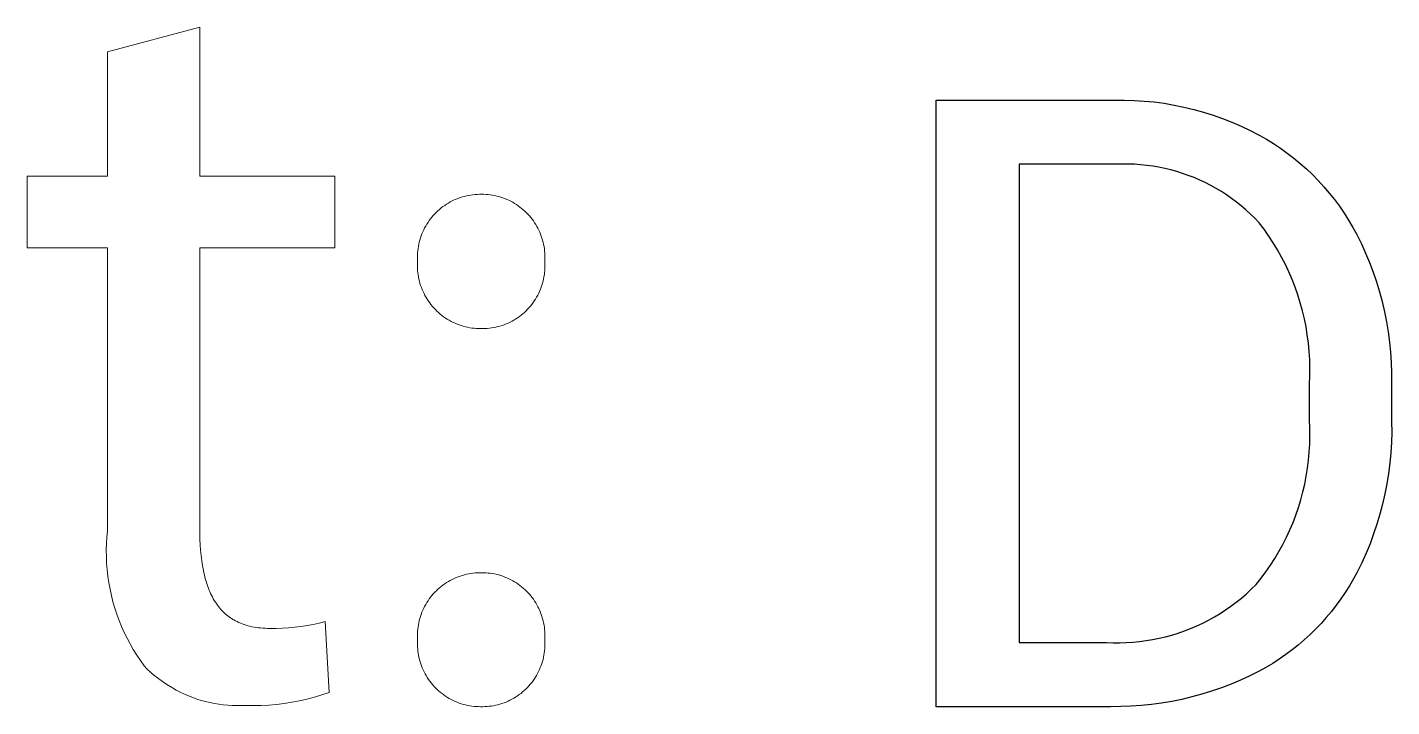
# Model space of a CAD drawing. Header units: millimetres. Extents: x -665 to 1920, y -373 to 1434.
# Drawn here: x 1043.53 to 1076.5, y -259.43 to -243.01 of the extents above; entities that cross this region are included whole.
import ezdxf

# ---------------------------------------------------------------- set-up
doc = ezdxf.new("R2010")
doc.units = ezdxf.units.MM
doc.header["$MEASUREMENT"] = 0
doc.layers.add('Domyslna', color=7, linetype='Continuous', true_color=0x000000)
doc.layers.add('Domyślny', color=7, linetype='Continuous', true_color=0x000000)

msp = doc.modelspace()

# ---------------------------------------------------------------- linework, layer by layer
at = {"layer": 'Domyslna'}
for p, q in [((1065.49, -259.425), (1065.49, -244.765)), ((1065.49, -244.765), (1069.787, -244.765)), ((1069.787, -244.765), (1070.031, -244.764)), ((1070.031, -244.764), (1070.274, -244.772)), ((1070.274, -244.772), (1070.517, -244.788)), ((1070.517, -244.788), (1070.759, -244.812)), ((1070.759, -244.812), (1071, -244.844)), ((1071, -244.844), (1071.24, -244.885)), ((1071.24, -244.885), (1071.479, -244.934)), ((1071.479, -244.934), (1071.716, -244.991)), ((1071.716, -244.991), (1071.95, -245.056)), ((1071.95, -245.056), (1072.183, -245.129)), ((1072.183, -245.129), (1072.412, -245.21)), ((1072.412, -245.21), (1072.639, -245.299)), ((1072.639, -245.299), (1072.863, -245.395)), ((1072.863, -245.395), (1073.083, -245.499)), ((1073.083, -245.499), (1073.299, -245.611)), ((1073.299, -245.611), (1073.474, -245.71)), ((1073.474, -245.71), (1073.645, -245.816)), ((1073.645, -245.816), (1073.812, -245.928)), ((1073.812, -245.928), (1073.975, -246.045)), ((1073.975, -246.045), (1074.135, -246.168)), ((1074.135, -246.168), (1074.289, -246.296)), ((1074.289, -246.296), (1074.44, -246.429)), ((1067.497, -246.318), (1067.497, -257.871)), ((1069.839, -246.318), (1067.497, -246.318)), ((1069.987, -246.313), (1069.839, -246.318)), ((1070.135, -246.313), (1069.987, -246.313)), ((1070.283, -246.318), (1070.135, -246.313)), ((1070.431, -246.329), (1070.283, -246.318)), ((1070.579, -246.344), (1070.431, -246.329)), ((1070.726, -246.364), (1070.579, -246.344)), ((1070.872, -246.389), (1070.726, -246.364)), ((1071.017, -246.418), (1070.872, -246.389)), ((1071.161, -246.453), (1071.017, -246.418)), ((1071.304, -246.493), (1071.161, -246.453)), ((1071.445, -246.537), (1071.304, -246.493)), ((1071.585, -246.586), (1071.445, -246.537)), ((1071.723, -246.64), (1071.585, -246.586)), ((1074.44, -246.429), (1074.585, -246.568)), ((1074.585, -246.568), (1074.726, -246.712)), ((1071.86, -246.698), (1071.723, -246.64)), ((1071.994, -246.761), (1071.86, -246.698)), ((1072.126, -246.829), (1071.994, -246.761)), ((1072.256, -246.901), (1072.126, -246.829)), ((1072.383, -246.977), (1072.256, -246.901)), ((1074.726, -246.712), (1074.862, -246.86)), ((1074.862, -246.86), (1074.992, -247.013)), ((1072.507, -247.057), (1072.383, -246.977)), ((1072.629, -247.142), (1072.507, -247.057)), ((1072.748, -247.23), (1072.629, -247.142)), ((1072.864, -247.323), (1072.748, -247.23)), ((1074.992, -247.013), (1075.117, -247.171)), ((1075.117, -247.171), (1075.237, -247.332)), ((1072.976, -247.419), (1072.864, -247.323)), ((1073.086, -247.519), (1072.976, -247.419)), ((1073.191, -247.623), (1073.086, -247.519)), ((1075.237, -247.332), (1075.35, -247.498)), ((1075.35, -247.498), (1075.459, -247.667)), ((1073.294, -247.73), (1073.191, -247.623)), ((1073.414, -247.889), (1073.294, -247.73)), ((1073.529, -248.052), (1073.414, -247.889)), ((1075.459, -247.667), (1075.561, -247.841)), ((1075.561, -247.841), (1075.657, -248.017)), ((1073.638, -248.218), (1073.529, -248.052)), ((1073.741, -248.388), (1073.638, -248.218)), ((1075.657, -248.017), (1075.767, -248.239)), ((1075.767, -248.239), (1075.869, -248.465)), ((1073.839, -248.562), (1073.741, -248.388)), ((1073.93, -248.739), (1073.839, -248.562)), ((1075.869, -248.465), (1075.964, -248.694)), ((1074.015, -248.919), (1073.93, -248.739)), ((1074.094, -249.102), (1074.015, -248.919)), ((1075.964, -248.694), (1076.052, -248.926)), ((1076.052, -248.926), (1076.132, -249.161)), ((1074.166, -249.287), (1074.094, -249.102)), ((1076.132, -249.161), (1076.204, -249.398)), ((1074.232, -249.475), (1074.166, -249.287)), ((1074.291, -249.665), (1074.232, -249.475)), ((1076.204, -249.398), (1076.269, -249.637)), ((1074.344, -249.857), (1074.291, -249.665)), ((1074.39, -250.051), (1074.344, -249.857)), ((1076.269, -249.637), (1076.325, -249.879)), ((1076.325, -249.879), (1076.374, -250.122)), ((1074.429, -250.246), (1074.39, -250.051)), ((1074.461, -250.442), (1074.429, -250.246)), ((1076.374, -250.122), (1076.415, -250.366)), ((1074.487, -250.64), (1074.461, -250.442)), ((1076.415, -250.366), (1076.448, -250.612)), ((1074.506, -250.838), (1074.487, -250.64)), ((1074.518, -251.037), (1074.506, -250.838)), ((1076.448, -250.612), (1076.473, -250.859)), ((1076.473, -250.859), (1076.489, -251.106)), ((1074.523, -251.236), (1074.518, -251.037)), ((1074.521, -251.435), (1074.523, -251.236)), ((1076.489, -251.106), (1076.498, -251.354)), ((1074.512, -251.634), (1074.521, -251.435)), ((1076.498, -251.354), (1076.499, -251.602)), ((1074.512, -252.495), (1074.512, -251.634)), ((1076.499, -251.602), (1076.499, -252.538)), ((1074.521, -252.69), (1074.512, -252.495)), ((1076.499, -252.538), (1076.5, -252.789)), ((1074.52, -253.079), (1074.524, -252.885)), ((1074.524, -252.885), (1074.521, -252.69)), ((1076.5, -252.789), (1076.493, -253.04)), ((1074.509, -253.274), (1074.52, -253.079)), ((1076.493, -253.04), (1076.478, -253.29)), ((1074.467, -253.661), (1074.492, -253.468)), ((1074.492, -253.468), (1074.509, -253.274)), ((1076.455, -253.54), (1076.424, -253.79)), ((1076.478, -253.29), (1076.455, -253.54)), ((1074.399, -254.044), (1074.437, -253.853)), ((1074.437, -253.853), (1074.467, -253.661)), ((1076.424, -253.79), (1076.384, -254.038)), ((1074.355, -254.234), (1074.399, -254.044)), ((1076.384, -254.038), (1076.336, -254.284)), ((1074.248, -254.609), (1074.305, -254.422)), ((1074.305, -254.422), (1074.355, -254.234)), ((1076.28, -254.529), (1076.216, -254.772)), ((1076.336, -254.284), (1076.28, -254.529)), ((1074.115, -254.975), (1074.185, -254.793)), ((1074.185, -254.793), (1074.248, -254.609)), ((1076.216, -254.772), (1076.144, -255.012)), ((1073.957, -255.331), (1074.039, -255.154)), ((1074.039, -255.154), (1074.115, -254.975)), ((1076.144, -255.012), (1076.064, -255.25)), ((1073.775, -255.675), (1073.869, -255.505)), ((1073.869, -255.505), (1073.957, -255.331)), ((1075.977, -255.486), (1075.881, -255.718)), ((1076.064, -255.25), (1075.977, -255.486)), ((1073.57, -256.006), (1073.676, -255.842)), ((1073.676, -255.842), (1073.775, -255.675)), ((1075.881, -255.718), (1075.778, -255.947)), ((1073.342, -256.322), (1073.459, -256.166)), ((1073.459, -256.166), (1073.57, -256.006)), ((1075.668, -256.172), (1075.577, -256.339)), ((1075.778, -255.947), (1075.668, -256.172)), ((1073.107, -256.586), (1073.221, -256.474)), ((1073.221, -256.474), (1073.342, -256.322)), ((1075.481, -256.503), (1075.379, -256.664)), ((1075.577, -256.339), (1075.481, -256.503)), ((1072.744, -256.899), (1072.868, -256.799)), ((1072.868, -256.799), (1072.99, -256.695)), ((1072.99, -256.695), (1073.107, -256.586)), ((1075.272, -256.821), (1075.16, -256.975)), ((1075.379, -256.664), (1075.272, -256.821)), ((1072.214, -257.255), (1072.351, -257.173)), ((1072.351, -257.173), (1072.485, -257.086)), ((1072.485, -257.086), (1072.616, -256.995)), ((1072.616, -256.995), (1072.744, -256.899)), ((1075.042, -257.125), (1074.92, -257.27)), ((1075.16, -256.975), (1075.042, -257.125)), ((1071.64, -257.535), (1071.787, -257.472)), ((1071.787, -257.472), (1071.932, -257.405)), ((1071.932, -257.405), (1072.074, -257.332)), ((1072.074, -257.332), (1072.214, -257.255)), ((1074.793, -257.412), (1074.662, -257.549)), ((1074.92, -257.27), (1074.793, -257.412)), ((1070.405, -257.85), (1070.564, -257.829)), ((1070.564, -257.829), (1070.721, -257.803)), ((1070.721, -257.803), (1070.878, -257.771)), ((1070.878, -257.771), (1071.034, -257.735)), ((1071.034, -257.735), (1071.188, -257.693)), ((1071.188, -257.693), (1071.34, -257.645)), ((1071.34, -257.645), (1071.491, -257.593)), ((1071.491, -257.593), (1071.64, -257.535)), ((1074.385, -257.811), (1074.241, -257.934)), ((1074.526, -257.682), (1074.385, -257.811)), ((1074.662, -257.549), (1074.526, -257.682)), ((1067.497, -257.871), (1069.608, -257.871)), ((1069.608, -257.871), (1069.768, -257.878)), ((1069.768, -257.878), (1069.927, -257.879)), ((1069.927, -257.879), (1070.087, -257.875)), ((1070.087, -257.875), (1070.246, -257.865)), ((1070.246, -257.865), (1070.405, -257.85)), ((1073.94, -258.167), (1073.783, -258.275)), ((1074.092, -258.053), (1073.94, -258.167)), ((1074.241, -257.934), (1074.092, -258.053)), ((1073.461, -258.477), (1073.294, -258.569)), ((1073.624, -258.379), (1073.461, -258.477)), ((1073.783, -258.275), (1073.624, -258.379)), ((1072.846, -258.784), (1072.617, -258.88)), ((1073.072, -258.68), (1072.846, -258.784)), ((1073.294, -258.569), (1073.072, -258.68)), ((1071.912, -259.124), (1071.672, -259.189)), ((1072.149, -259.05), (1071.912, -259.124)), ((1072.385, -258.969), (1072.149, -259.05)), ((1072.617, -258.88), (1072.385, -258.969)), ((1069.702, -259.425), (1065.49, -259.425)), ((1069.951, -259.424), (1069.702, -259.425)), ((1070.199, -259.414), (1069.951, -259.424)), ((1070.447, -259.397), (1070.199, -259.414)), ((1070.695, -259.372), (1070.447, -259.397)), ((1070.941, -259.338), (1070.695, -259.372)), ((1071.186, -259.296), (1070.941, -259.338)), ((1071.43, -259.247), (1071.186, -259.296)), ((1071.672, -259.189), (1071.43, -259.247))]:
    msp.add_line(p, q, dxfattribs=at)
at = {"layer": 'Domyślny', "color": 18, "lineweight": 15, "true_color": 0x000000}
for p, q in [((1045.466, -243.601), (1047.696, -243.007)), ((1047.696, -243.007), (1047.696, -246.606)), ((1045.466, -246.606), (1045.466, -243.601)), ((1043.528, -248.337), (1043.528, -246.606)), ((1043.528, -246.606), (1045.466, -246.606)), ((1047.696, -246.606), (1050.959, -246.606)), ((1050.959, -246.606), (1050.959, -248.337)), ((1053.616, -247.31), (1053.66, -247.281)), ((1053.66, -247.281), (1053.705, -247.253)), ((1053.705, -247.253), (1053.751, -247.227)), ((1053.751, -247.227), (1053.797, -247.203)), ((1053.797, -247.203), (1053.845, -247.18)), ((1053.845, -247.18), (1053.893, -247.159)), ((1053.893, -247.159), (1053.942, -247.14)), ((1053.942, -247.14), (1053.992, -247.122)), ((1053.992, -247.122), (1054.042, -247.106)), ((1054.042, -247.106), (1054.092, -247.092)), ((1054.092, -247.092), (1054.144, -247.079)), ((1054.144, -247.079), (1054.195, -247.069)), ((1054.195, -247.069), (1054.247, -247.06)), ((1054.247, -247.06), (1054.299, -247.053)), ((1054.299, -247.053), (1054.352, -247.047)), ((1054.352, -247.047), (1054.404, -247.044)), ((1054.404, -247.044), (1054.457, -247.042)), ((1054.457, -247.042), (1054.51, -247.042)), ((1054.51, -247.042), (1054.562, -247.043)), ((1054.562, -247.043), (1054.614, -247.046)), ((1054.614, -247.046), (1054.666, -247.05)), ((1054.666, -247.05), (1054.717, -247.056)), ((1054.717, -247.056), (1054.769, -247.064)), ((1054.769, -247.064), (1054.82, -247.073)), ((1054.82, -247.073), (1054.871, -247.085)), ((1054.871, -247.085), (1054.922, -247.098)), ((1054.922, -247.098), (1054.972, -247.112)), ((1054.972, -247.112), (1055.021, -247.129)), ((1055.021, -247.129), (1055.07, -247.147)), ((1055.07, -247.147), (1055.118, -247.167)), ((1055.118, -247.167), (1055.166, -247.188)), ((1055.166, -247.188), (1055.212, -247.211)), ((1055.212, -247.211), (1055.258, -247.236)), ((1055.258, -247.236), (1055.303, -247.262)), ((1055.303, -247.262), (1055.347, -247.29)), ((1055.347, -247.29), (1055.391, -247.319)), ((1053.273, -247.634), (1053.306, -247.593)), ((1053.306, -247.593), (1053.34, -247.553)), ((1053.34, -247.553), (1053.376, -247.515)), ((1053.376, -247.515), (1053.413, -247.477)), ((1053.413, -247.477), (1053.451, -247.441)), ((1053.451, -247.441), (1053.491, -247.406)), ((1053.491, -247.406), (1053.531, -247.373)), ((1053.531, -247.373), (1053.573, -247.341)), ((1053.573, -247.341), (1053.616, -247.31)), ((1055.391, -247.319), (1055.433, -247.35)), ((1055.433, -247.35), (1055.474, -247.382)), ((1055.474, -247.382), (1055.514, -247.416)), ((1055.514, -247.416), (1055.552, -247.45)), ((1055.552, -247.45), (1055.59, -247.487)), ((1055.59, -247.487), (1055.626, -247.524)), ((1055.626, -247.524), (1055.661, -247.563)), ((1055.661, -247.563), (1055.695, -247.603)), ((1055.695, -247.603), (1055.727, -247.643)), ((1053.085, -247.951), (1053.107, -247.903)), ((1053.107, -247.903), (1053.131, -247.856)), ((1053.131, -247.856), (1053.156, -247.81)), ((1053.156, -247.81), (1053.183, -247.764)), ((1053.183, -247.764), (1053.212, -247.72)), ((1053.212, -247.72), (1053.242, -247.677)), ((1053.242, -247.677), (1053.273, -247.634)), ((1055.727, -247.643), (1055.758, -247.686)), ((1055.758, -247.686), (1055.787, -247.729)), ((1055.787, -247.729), (1055.815, -247.773)), ((1055.815, -247.773), (1055.841, -247.818)), ((1055.841, -247.818), (1055.866, -247.863)), ((1055.866, -247.863), (1055.889, -247.91)), ((1055.889, -247.91), (1055.911, -247.958)), ((1052.979, -248.303), (1052.989, -248.251)), ((1052.989, -248.251), (1053, -248.2)), ((1053, -248.2), (1053.014, -248.149)), ((1053.014, -248.149), (1053.029, -248.098)), ((1053.029, -248.098), (1053.046, -248.048)), ((1053.046, -248.048), (1053.065, -247.999)), ((1053.065, -247.999), (1053.085, -247.951)), ((1055.911, -247.958), (1055.931, -248.006)), ((1055.931, -248.006), (1055.949, -248.055)), ((1055.949, -248.055), (1055.966, -248.104)), ((1055.966, -248.104), (1055.981, -248.154)), ((1055.981, -248.154), (1055.994, -248.204)), ((1055.994, -248.204), (1056.006, -248.255)), ((1056.006, -248.255), (1056.015, -248.306)), ((1045.466, -248.337), (1043.528, -248.337)), ((1045.466, -255.174), (1045.466, -248.337)), ((1050.959, -248.337), (1047.696, -248.337)), ((1047.696, -248.337), (1047.696, -255.096)), ((1052.956, -248.565), (1052.957, -248.512)), ((1052.957, -248.617), (1052.956, -248.565)), ((1052.957, -248.512), (1052.96, -248.459)), ((1052.96, -248.459), (1052.964, -248.407)), ((1052.964, -248.407), (1052.97, -248.355)), ((1052.97, -248.355), (1052.979, -248.303)), ((1056.015, -248.306), (1056.023, -248.358)), ((1056.023, -248.358), (1056.029, -248.41)), ((1056.029, -248.41), (1056.034, -248.462)), ((1056.034, -248.462), (1056.036, -248.514)), ((1056.036, -248.514), (1056.037, -248.566)), ((1056.037, -248.566), (1056.036, -248.618)), ((1052.96, -248.67), (1052.957, -248.617)), ((1052.957, -248.723), (1052.96, -248.67)), ((1052.957, -248.776), (1052.957, -248.723)), ((1052.958, -248.829), (1052.957, -248.776)), ((1052.961, -248.882), (1052.958, -248.829)), ((1052.966, -248.935), (1052.961, -248.882)), ((1052.973, -248.987), (1052.966, -248.935)), ((1056.029, -248.932), (1056.023, -248.984)), ((1056.034, -248.88), (1056.029, -248.932)), ((1056.036, -248.618), (1056.034, -248.67)), ((1056.034, -248.67), (1056.036, -248.722)), ((1056.036, -248.827), (1056.034, -248.88)), ((1056.036, -248.722), (1056.037, -248.775)), ((1056.037, -248.775), (1056.036, -248.827)), ((1052.982, -249.039), (1052.973, -248.987)), ((1052.992, -249.091), (1052.982, -249.039)), ((1053.004, -249.143), (1052.992, -249.091)), ((1053.018, -249.194), (1053.004, -249.143)), ((1053.034, -249.245), (1053.018, -249.194)), ((1053.052, -249.295), (1053.034, -249.245)), ((1055.964, -249.24), (1055.947, -249.29)), ((1055.979, -249.19), (1055.964, -249.24)), ((1055.993, -249.139), (1055.979, -249.19)), ((1056.004, -249.088), (1055.993, -249.139)), ((1056.014, -249.036), (1056.004, -249.088)), ((1056.023, -248.984), (1056.014, -249.036)), ((1053.071, -249.344), (1053.052, -249.295)), ((1053.092, -249.393), (1053.071, -249.344)), ((1053.115, -249.441), (1053.092, -249.393)), ((1053.139, -249.488), (1053.115, -249.441)), ((1053.165, -249.534), (1053.139, -249.488)), ((1053.193, -249.579), (1053.165, -249.534)), ((1053.222, -249.624), (1053.193, -249.579)), ((1055.81, -249.573), (1055.781, -249.617)), ((1055.836, -249.528), (1055.81, -249.573)), ((1055.862, -249.482), (1055.836, -249.528)), ((1055.886, -249.435), (1055.862, -249.482)), ((1055.908, -249.388), (1055.886, -249.435)), ((1055.928, -249.339), (1055.908, -249.388)), ((1055.947, -249.29), (1055.928, -249.339)), ((1053.252, -249.667), (1053.222, -249.624)), ((1053.284, -249.709), (1053.252, -249.667)), ((1053.318, -249.75), (1053.284, -249.709)), ((1053.353, -249.79), (1053.318, -249.75)), ((1053.389, -249.829), (1053.353, -249.79)), ((1053.427, -249.866), (1053.389, -249.829)), ((1053.466, -249.902), (1053.427, -249.866)), ((1053.506, -249.936), (1053.466, -249.902)), ((1055.541, -249.895), (1055.502, -249.93)), ((1055.58, -249.859), (1055.541, -249.895)), ((1055.617, -249.822), (1055.58, -249.859)), ((1055.652, -249.783), (1055.617, -249.822)), ((1055.687, -249.744), (1055.652, -249.783)), ((1055.72, -249.703), (1055.687, -249.744)), ((1055.751, -249.661), (1055.72, -249.703)), ((1055.781, -249.617), (1055.751, -249.661)), ((1053.547, -249.97), (1053.506, -249.936)), ((1053.59, -250.001), (1053.547, -249.97)), ((1053.633, -250.032), (1053.59, -250.001)), ((1053.678, -250.06), (1053.633, -250.032)), ((1053.724, -250.087), (1053.678, -250.06)), ((1053.77, -250.113), (1053.724, -250.087)), ((1053.817, -250.137), (1053.77, -250.113)), ((1053.865, -250.159), (1053.817, -250.137)), ((1053.914, -250.18), (1053.865, -250.159)), ((1053.964, -250.198), (1053.914, -250.18)), ((1054.014, -250.216), (1053.964, -250.198)), ((1054.065, -250.231), (1054.014, -250.216)), ((1054.116, -250.245), (1054.065, -250.231)), ((1054.168, -250.256), (1054.116, -250.245)), ((1054.22, -250.266), (1054.168, -250.256)), ((1054.849, -250.254), (1054.797, -250.264)), ((1054.9, -250.241), (1054.849, -250.254)), ((1054.951, -250.227), (1054.9, -250.241)), ((1055.001, -250.212), (1054.951, -250.227)), ((1055.051, -250.194), (1055.001, -250.212)), ((1055.099, -250.175), (1055.051, -250.194)), ((1055.148, -250.154), (1055.099, -250.175)), ((1055.195, -250.132), (1055.148, -250.154)), ((1055.242, -250.108), (1055.195, -250.132)), ((1055.288, -250.082), (1055.242, -250.108)), ((1055.333, -250.054), (1055.288, -250.082)), ((1055.376, -250.026), (1055.333, -250.054)), ((1055.419, -249.995), (1055.376, -250.026)), ((1055.461, -249.963), (1055.419, -249.995)), ((1055.502, -249.93), (1055.461, -249.963)), ((1054.272, -250.274), (1054.22, -250.266)), ((1054.325, -250.281), (1054.272, -250.274)), ((1054.378, -250.285), (1054.325, -250.281)), ((1054.431, -250.288), (1054.378, -250.285)), ((1054.484, -250.289), (1054.431, -250.288)), ((1054.536, -250.289), (1054.484, -250.289)), ((1054.589, -250.288), (1054.536, -250.289)), ((1054.641, -250.285), (1054.589, -250.288)), ((1054.694, -250.28), (1054.641, -250.285)), ((1054.746, -250.273), (1054.694, -250.28)), ((1054.797, -250.264), (1054.746, -250.273)), ((1045.451, -255.33), (1045.466, -255.174)), ((1047.696, -255.096), (1047.697, -255.239)), ((1045.438, -255.645), (1045.442, -255.487)), ((1045.442, -255.487), (1045.451, -255.33)), ((1047.697, -255.239), (1047.701, -255.379)), ((1047.701, -255.379), (1047.708, -255.514)), ((1047.708, -255.514), (1047.717, -255.646)), ((1045.439, -255.802), (1045.438, -255.645)), ((1045.446, -255.959), (1045.439, -255.802)), ((1047.717, -255.646), (1047.729, -255.773)), ((1047.729, -255.773), (1047.745, -255.897)), ((1045.458, -256.116), (1045.446, -255.959)), ((1045.476, -256.273), (1045.458, -256.116)), ((1047.745, -255.897), (1047.763, -256.016)), ((1047.763, -256.016), (1047.784, -256.131)), ((1047.784, -256.131), (1047.796, -256.187)), ((1047.796, -256.187), (1047.808, -256.242)), ((1054.299, -256.197), (1054.352, -256.192)), ((1054.352, -256.192), (1054.404, -256.189)), ((1054.404, -256.189), (1054.457, -256.187)), ((1054.457, -256.187), (1054.51, -256.187)), ((1054.51, -256.187), (1054.562, -256.188)), ((1054.562, -256.188), (1054.614, -256.19)), ((1054.614, -256.19), (1054.666, -256.195)), ((1045.499, -256.428), (1045.476, -256.273)), ((1045.527, -256.583), (1045.499, -256.428)), ((1047.808, -256.242), (1047.822, -256.295)), ((1047.822, -256.295), (1047.836, -256.348)), ((1047.836, -256.348), (1047.851, -256.4)), ((1047.851, -256.4), (1047.867, -256.45)), ((1047.867, -256.45), (1047.884, -256.5)), ((1047.884, -256.5), (1047.901, -256.548)), ((1053.491, -256.551), (1053.531, -256.517)), ((1053.531, -256.517), (1053.573, -256.485)), ((1053.573, -256.485), (1053.616, -256.455)), ((1053.616, -256.455), (1053.66, -256.426)), ((1053.66, -256.426), (1053.705, -256.398)), ((1053.705, -256.398), (1053.751, -256.372)), ((1053.751, -256.372), (1053.797, -256.348)), ((1053.797, -256.348), (1053.845, -256.325)), ((1053.845, -256.325), (1053.893, -256.304)), ((1053.893, -256.304), (1053.942, -256.284)), ((1053.942, -256.284), (1053.992, -256.267)), ((1053.992, -256.267), (1054.042, -256.251)), ((1054.042, -256.251), (1054.092, -256.237)), ((1054.092, -256.237), (1054.144, -256.224)), ((1054.144, -256.224), (1054.195, -256.213)), ((1054.195, -256.213), (1054.247, -256.204)), ((1054.247, -256.204), (1054.299, -256.197)), ((1054.666, -256.195), (1054.717, -256.201)), ((1054.717, -256.201), (1054.769, -256.208)), ((1054.769, -256.208), (1054.82, -256.218)), ((1054.82, -256.218), (1054.871, -256.229)), ((1054.871, -256.229), (1054.922, -256.242)), ((1054.922, -256.242), (1054.972, -256.257)), ((1054.972, -256.257), (1055.021, -256.274)), ((1055.021, -256.274), (1055.07, -256.292)), ((1055.07, -256.292), (1055.118, -256.312)), ((1055.118, -256.312), (1055.166, -256.333)), ((1055.166, -256.333), (1055.212, -256.356)), ((1055.212, -256.356), (1055.258, -256.381)), ((1055.258, -256.381), (1055.303, -256.407)), ((1055.303, -256.407), (1055.347, -256.435)), ((1055.347, -256.435), (1055.391, -256.464)), ((1055.391, -256.464), (1055.433, -256.495)), ((1055.433, -256.495), (1055.474, -256.527)), ((1045.561, -256.737), (1045.527, -256.583)), ((1045.599, -256.89), (1045.561, -256.737)), ((1047.901, -256.548), (1047.919, -256.596)), ((1047.919, -256.596), (1047.939, -256.642)), ((1047.939, -256.642), (1047.959, -256.687)), ((1047.959, -256.687), (1047.98, -256.731)), ((1047.98, -256.731), (1048.002, -256.774)), ((1048.002, -256.774), (1048.024, -256.816)), ((1048.024, -256.816), (1048.048, -256.856)), ((1053.212, -256.865), (1053.242, -256.821)), ((1053.242, -256.821), (1053.273, -256.779)), ((1053.273, -256.779), (1053.306, -256.738)), ((1053.306, -256.738), (1053.34, -256.698)), ((1053.34, -256.698), (1053.376, -256.659)), ((1053.376, -256.659), (1053.413, -256.622)), ((1053.413, -256.622), (1053.451, -256.586)), ((1053.451, -256.586), (1053.491, -256.551)), ((1055.474, -256.527), (1055.514, -256.56)), ((1055.514, -256.56), (1055.552, -256.595)), ((1055.552, -256.595), (1055.59, -256.631)), ((1055.59, -256.631), (1055.626, -256.669)), ((1055.626, -256.669), (1055.661, -256.707)), ((1055.661, -256.707), (1055.695, -256.747)), ((1055.695, -256.747), (1055.727, -256.788)), ((1055.727, -256.788), (1055.758, -256.83)), ((1055.758, -256.83), (1055.787, -256.873)), ((1045.643, -257.041), (1045.599, -256.89)), ((1045.692, -257.19), (1045.643, -257.041)), ((1048.048, -256.856), (1048.073, -256.896)), ((1048.073, -256.896), (1048.098, -256.934)), ((1048.098, -256.934), (1048.124, -256.971)), ((1048.124, -256.971), (1048.152, -257.007)), ((1048.152, -257.007), (1048.18, -257.042)), ((1048.18, -257.042), (1048.209, -257.076)), ((1048.209, -257.076), (1048.24, -257.109)), ((1048.24, -257.109), (1048.271, -257.14)), ((1048.271, -257.14), (1048.303, -257.171)), ((1048.303, -257.171), (1048.319, -257.185)), ((1053.046, -257.193), (1053.065, -257.144)), ((1053.065, -257.144), (1053.085, -257.095)), ((1053.085, -257.095), (1053.107, -257.047)), ((1053.107, -257.047), (1053.131, -257)), ((1053.131, -257), (1053.156, -256.954)), ((1053.156, -256.954), (1053.183, -256.909)), ((1053.183, -256.909), (1053.212, -256.865)), ((1055.787, -256.873), (1055.815, -256.917)), ((1055.815, -256.917), (1055.841, -256.962)), ((1055.841, -256.962), (1055.866, -257.008)), ((1055.866, -257.008), (1055.889, -257.055)), ((1055.889, -257.055), (1055.911, -257.102)), ((1055.911, -257.102), (1055.931, -257.15)), ((1055.931, -257.15), (1055.949, -257.199)), ((1045.746, -257.338), (1045.692, -257.19)), ((1045.805, -257.484), (1045.746, -257.338)), ((1045.869, -257.628), (1045.805, -257.484)), ((1048.319, -257.185), (1048.336, -257.2)), ((1048.336, -257.2), (1048.353, -257.214)), ((1048.353, -257.214), (1048.37, -257.228)), ((1048.37, -257.228), (1048.388, -257.241)), ((1048.388, -257.241), (1048.405, -257.254)), ((1048.405, -257.254), (1048.423, -257.267)), ((1048.423, -257.267), (1048.442, -257.28)), ((1048.442, -257.28), (1048.46, -257.292)), ((1048.46, -257.292), (1048.479, -257.304)), ((1048.479, -257.304), (1048.498, -257.316)), ((1048.498, -257.316), (1048.517, -257.327)), ((1048.517, -257.327), (1048.556, -257.349)), ((1048.556, -257.349), (1048.597, -257.37)), ((1048.597, -257.37), (1048.638, -257.39)), ((1048.638, -257.39), (1048.681, -257.408)), ((1048.681, -257.408), (1048.724, -257.425)), ((1048.724, -257.425), (1048.769, -257.441)), ((1048.769, -257.441), (1048.814, -257.455)), ((1048.814, -257.455), (1048.861, -257.469)), ((1048.861, -257.469), (1048.909, -257.481)), ((1048.909, -257.481), (1048.958, -257.492)), ((1048.958, -257.492), (1049.008, -257.501)), ((1049.008, -257.501), (1049.06, -257.51)), ((1049.06, -257.51), (1049.112, -257.517)), ((1049.842, -257.521), (1049.991, -257.507)), ((1049.991, -257.507), (1050.14, -257.489)), ((1050.14, -257.489), (1050.288, -257.466)), ((1050.288, -257.466), (1050.435, -257.439)), ((1050.435, -257.439), (1050.581, -257.406)), ((1050.581, -257.406), (1050.727, -257.369)), ((1050.727, -257.369), (1050.822, -259.083)), ((1052.964, -257.552), (1052.97, -257.499)), ((1052.97, -257.499), (1052.979, -257.447)), ((1052.979, -257.447), (1052.989, -257.396)), ((1052.989, -257.396), (1053, -257.344)), ((1053, -257.344), (1053.014, -257.293)), ((1053.014, -257.293), (1053.029, -257.243)), ((1053.029, -257.243), (1053.046, -257.193)), ((1055.949, -257.199), (1055.966, -257.249)), ((1055.966, -257.249), (1055.981, -257.299)), ((1055.981, -257.299), (1055.994, -257.349)), ((1055.994, -257.349), (1056.006, -257.4)), ((1056.006, -257.4), (1056.015, -257.451)), ((1056.015, -257.451), (1056.023, -257.503)), ((1056.023, -257.503), (1056.029, -257.554)), ((1045.938, -257.769), (1045.869, -257.628)), ((1046.012, -257.908), (1045.938, -257.769)), ((1049.112, -257.517), (1049.166, -257.523)), ((1049.166, -257.523), (1049.221, -257.527)), ((1049.221, -257.527), (1049.277, -257.53)), ((1049.277, -257.53), (1049.334, -257.532)), ((1049.334, -257.532), (1049.392, -257.533)), ((1049.392, -257.533), (1049.542, -257.534)), ((1049.542, -257.534), (1049.692, -257.53)), ((1049.692, -257.53), (1049.842, -257.521)), ((1052.956, -257.709), (1052.957, -257.657)), ((1052.957, -257.762), (1052.956, -257.709)), ((1052.957, -257.657), (1052.96, -257.604)), ((1052.96, -257.815), (1052.957, -257.762)), ((1052.957, -257.867), (1052.96, -257.815)), ((1052.96, -257.604), (1052.964, -257.552)), ((1056.029, -257.554), (1056.034, -257.606)), ((1056.034, -257.606), (1056.036, -257.658)), ((1056.036, -257.762), (1056.034, -257.815)), ((1056.034, -257.815), (1056.036, -257.867)), ((1056.036, -257.658), (1056.037, -257.71)), ((1056.037, -257.71), (1056.036, -257.762)), ((1046.09, -258.045), (1046.012, -257.908)), ((1046.173, -258.179), (1046.09, -258.045)), ((1052.957, -257.92), (1052.957, -257.867)), ((1052.959, -257.973), (1052.957, -257.92)), ((1052.962, -258.026), (1052.959, -257.973)), ((1052.967, -258.078), (1052.962, -258.026)), ((1052.974, -258.131), (1052.967, -258.078)), ((1052.983, -258.183), (1052.974, -258.131)), ((1056.021, -258.128), (1056.013, -258.18)), ((1056.028, -258.076), (1056.021, -258.128)), ((1056.033, -258.024), (1056.028, -258.076)), ((1056.036, -257.972), (1056.033, -258.024)), ((1056.036, -257.867), (1056.037, -257.919)), ((1056.037, -257.919), (1056.036, -257.972)), ((1046.261, -258.309), (1046.173, -258.179)), ((1046.353, -258.437), (1046.261, -258.309)), ((1046.429, -258.514), (1046.353, -258.437)), ((1052.993, -258.235), (1052.983, -258.183)), ((1053.006, -258.286), (1052.993, -258.235)), ((1053.02, -258.337), (1053.006, -258.286)), ((1053.036, -258.387), (1053.02, -258.337)), ((1053.054, -258.437), (1053.036, -258.387)), ((1053.073, -258.486), (1053.054, -258.437)), ((1053.094, -258.535), (1053.073, -258.486)), ((1055.926, -258.481), (1055.905, -258.529)), ((1055.945, -258.432), (1055.926, -258.481)), ((1055.962, -258.383), (1055.945, -258.432)), ((1055.977, -258.333), (1055.962, -258.383)), ((1055.991, -258.282), (1055.977, -258.333)), ((1056.003, -258.231), (1055.991, -258.282)), ((1056.013, -258.18), (1056.003, -258.231)), ((1046.509, -258.588), (1046.429, -258.514)), ((1046.59, -258.66), (1046.509, -258.588)), ((1046.675, -258.729), (1046.59, -258.66)), ((1046.761, -258.794), (1046.675, -258.729)), ((1046.85, -258.857), (1046.761, -258.794)), ((1053.117, -258.582), (1053.094, -258.535)), ((1053.141, -258.629), (1053.117, -258.582)), ((1053.167, -258.675), (1053.141, -258.629)), ((1053.195, -258.72), (1053.167, -258.675)), ((1053.224, -258.764), (1053.195, -258.72)), ((1053.255, -258.807), (1053.224, -258.764)), ((1053.287, -258.849), (1053.255, -258.807)), ((1055.749, -258.801), (1055.717, -258.843)), ((1055.779, -258.758), (1055.749, -258.801)), ((1055.807, -258.714), (1055.779, -258.758)), ((1055.834, -258.669), (1055.807, -258.714)), ((1055.859, -258.624), (1055.834, -258.669)), ((1055.883, -258.577), (1055.859, -258.624)), ((1055.905, -258.529), (1055.883, -258.577)), ((1046.941, -258.916), (1046.85, -258.857)), ((1047.034, -258.973), (1046.941, -258.916)), ((1047.129, -259.026), (1047.034, -258.973)), ((1047.226, -259.075), (1047.129, -259.026)), ((1047.324, -259.122), (1047.226, -259.075)), ((1047.424, -259.165), (1047.324, -259.122)), ((1050.645, -259.142), (1050.466, -259.196)), ((1050.822, -259.083), (1050.645, -259.142)), ((1053.321, -258.89), (1053.287, -258.849)), ((1053.355, -258.93), (1053.321, -258.89)), ((1053.392, -258.968), (1053.355, -258.93)), ((1053.429, -259.005), (1053.392, -258.968)), ((1053.468, -259.041), (1053.429, -259.005)), ((1053.508, -259.075), (1053.468, -259.041)), ((1053.55, -259.108), (1053.508, -259.075)), ((1053.592, -259.14), (1053.55, -259.108)), ((1053.636, -259.17), (1053.592, -259.14)), ((1055.417, -259.134), (1055.374, -259.164)), ((1055.459, -259.102), (1055.417, -259.134)), ((1055.499, -259.069), (1055.459, -259.102)), ((1055.539, -259.035), (1055.499, -259.069)), ((1055.577, -258.999), (1055.539, -259.035)), ((1055.614, -258.962), (1055.577, -258.999)), ((1055.65, -258.923), (1055.614, -258.962)), ((1055.684, -258.884), (1055.65, -258.923)), ((1055.717, -258.843), (1055.684, -258.884)), ((1047.525, -259.204), (1047.424, -259.165)), ((1047.628, -259.24), (1047.525, -259.204)), ((1047.732, -259.272), (1047.628, -259.24)), ((1047.836, -259.301), (1047.732, -259.272)), ((1047.942, -259.326), (1047.836, -259.301)), ((1048.049, -259.348), (1047.942, -259.326)), ((1048.156, -259.365), (1048.049, -259.348)), ((1048.264, -259.379), (1048.156, -259.365)), ((1048.372, -259.39), (1048.264, -259.379)), ((1048.481, -259.396), (1048.372, -259.39)), ((1048.589, -259.399), (1048.481, -259.396)), ((1048.698, -259.398), (1048.589, -259.399)), ((1048.807, -259.393), (1048.698, -259.398)), ((1048.993, -259.397), (1048.807, -259.393)), ((1049.179, -259.394), (1048.993, -259.397)), ((1049.366, -259.385), (1049.179, -259.394)), ((1049.551, -259.369), (1049.366, -259.385)), ((1049.737, -259.347), (1049.551, -259.369)), ((1049.921, -259.319), (1049.737, -259.347)), ((1050.104, -259.284), (1049.921, -259.319)), ((1050.286, -259.243), (1050.104, -259.284)), ((1050.466, -259.196), (1050.286, -259.243)), ((1053.68, -259.199), (1053.636, -259.17)), ((1053.726, -259.225), (1053.68, -259.199)), ((1053.772, -259.251), (1053.726, -259.225)), ((1053.819, -259.275), (1053.772, -259.251)), ((1053.867, -259.297), (1053.819, -259.275)), ((1053.916, -259.317), (1053.867, -259.297)), ((1053.965, -259.336), (1053.916, -259.317)), ((1054.015, -259.353), (1053.965, -259.336)), ((1054.066, -259.368), (1054.015, -259.353)), ((1054.117, -259.381), (1054.066, -259.368)), ((1054.169, -259.393), (1054.117, -259.381)), ((1054.221, -259.403), (1054.169, -259.393)), ((1054.273, -259.411), (1054.221, -259.403)), ((1054.325, -259.417), (1054.273, -259.411)), ((1054.378, -259.421), (1054.325, -259.417)), ((1054.431, -259.424), (1054.378, -259.421)), ((1054.484, -259.425), (1054.431, -259.424)), ((1054.536, -259.425), (1054.484, -259.425)), ((1054.588, -259.424), (1054.536, -259.425)), ((1054.641, -259.421), (1054.588, -259.424)), ((1054.693, -259.416), (1054.641, -259.421)), ((1054.745, -259.409), (1054.693, -259.416)), ((1054.797, -259.401), (1054.745, -259.409)), ((1054.848, -259.39), (1054.797, -259.401)), ((1054.899, -259.378), (1054.848, -259.39)), ((1054.949, -259.364), (1054.899, -259.378)), ((1054.999, -259.349), (1054.949, -259.364)), ((1055.049, -259.332), (1054.999, -259.349)), ((1055.098, -259.312), (1055.049, -259.332)), ((1055.146, -259.292), (1055.098, -259.312)), ((1055.193, -259.269), (1055.146, -259.292)), ((1055.24, -259.245), (1055.193, -259.269)), ((1055.286, -259.22), (1055.24, -259.245)), ((1055.33, -259.193), (1055.286, -259.22)), ((1055.374, -259.164), (1055.33, -259.193))]:
    msp.add_line(p, q, dxfattribs=at)

doc.saveas('drawing.dxf')
